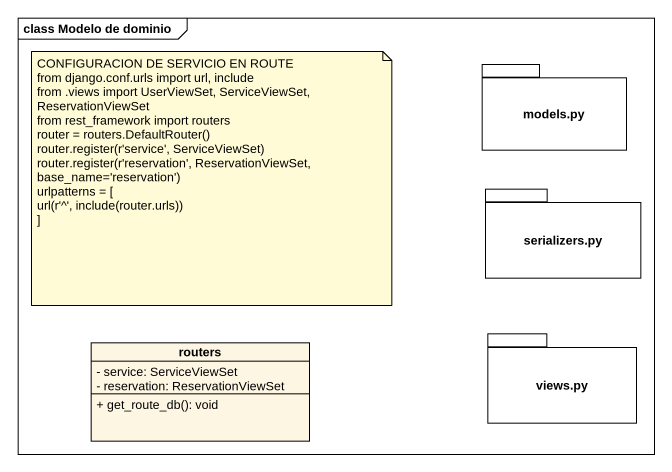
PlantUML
@startuml
mainframe class Modelo de dominio
hide circle
hide empty members
skinparam classAttributeIconSize 0
package "models.py" as models_py {
}
package "serializers.py" as serializers_py {
}
class routers {
  - service: ServiceViewSet
  - reservation: ReservationViewSet
  + get_route_db(): void
}
package "views.py" as views_py {
}
note as N1
  CONFIGURACION DE SERVICIO EN ROUTE
  from django.conf.urls import url, include
  from .views import UserViewSet, ServiceViewSet, ReservationViewSet
  from rest_framework import routers
  router = routers.DefaultRouter()
  router.register(r'service', ServiceViewSet)
  router.register(r'reservation', ReservationViewSet, base_name='reservation')
  urlpatterns = [
  url(r'^', include(router.urls))
  ]
end note
@enduml
